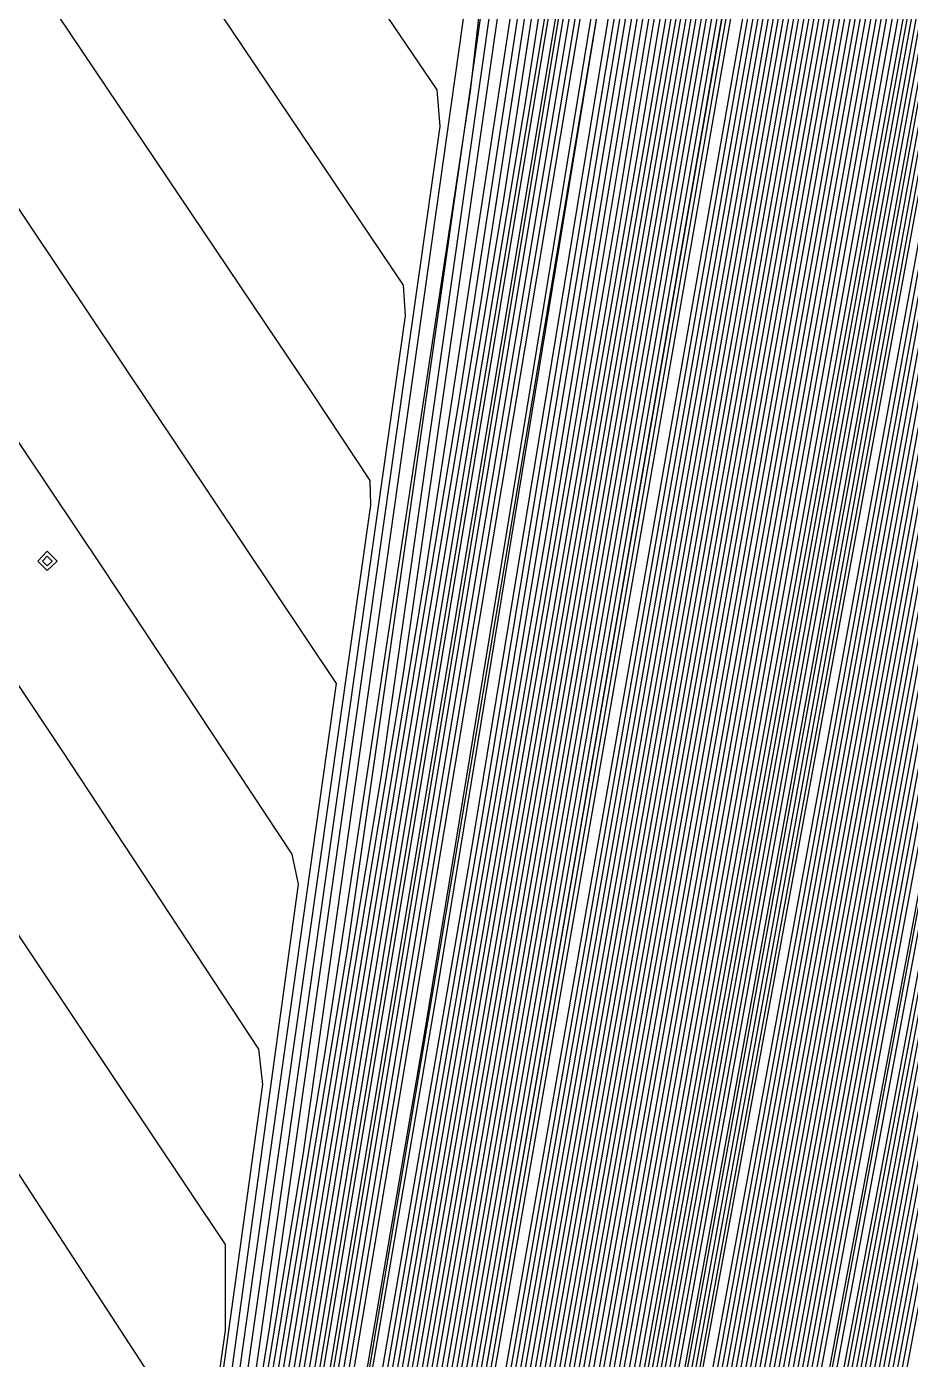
# Model space of a CAD drawing. Header units: inches. Extents: x 2608994 to 2618701, y 1261813 to 1271655.
# Drawn here: x 2617752.6 to 2617847.8, y 1264819.5 to 1264963.1 of the extents above; entities that cross this region are included whole.
import ezdxf

# ---------------------------------------------------------------- set-up
doc = ezdxf.new("R2010")
doc.units = ezdxf.units.IN
doc.header["$MEASUREMENT"] = 0

msp = doc.modelspace()

# ---------------------------------------------------------------- linework, layer by layer
for points, elevation in [([(2617411, 1262552.34), (2617800.97, 1264571.92), (2618072.8, 1266014.81), (2618196.4, 1266682.41), (2618279.2, 1267141.18)], 410), ([(2616766.14, 1262375.32), (2617303.41, 1262494.72), (2617309.55, 1262497.12), (2617345.6, 1262528.8), (2617375.6, 1262552.03), (2617394.8, 1262563.91), (2617411.6, 1262570.64), (2617794.64, 1264558.72), (2617975.6, 1265521.68), (2618206, 1266772.48), (2618268.4, 1267128.17)], 402), ([(2616700.09, 1262362.12), (2617296.59, 1262494.72), (2617301.69, 1262497.12), (2617339.6, 1262530.58), (2617370.4, 1262554.72), (2617391.2, 1262568.07), (2617411.6, 1262576.35), (2617412.8, 1262578.04), (2617520.8, 1263144.33), (2617794.17, 1264558.72), (2617966, 1265473.52), (2618197.6, 1266730.6), (2618260, 1267085.25)], 401), ([(2616451.68, 1262312.92), (2617131.65, 1262462.32), (2617261.37, 1262492.32), (2617267.57, 1262494.72), (2617319.2, 1262540.92), (2617361.2, 1262573.94), (2617388.8, 1262591.26), (2617416.4, 1262602.37), (2617520.8, 1263153.33), (2617787.45, 1264533.52), (2617876, 1265004.25), (2618128, 1266364.51), (2618206, 1266797.91), (2618255.2, 1267084.32)], 397), ([(2617189.84, 1262459.32), (2617363.44, 1262498.32), (2617367.12, 1262499.52), (2617392.4, 1262520.09), (2617404.4, 1262526.6), (2617405.6, 1262529.26), (2617798.65, 1264562.32), (2618044, 1265864.12), (2618174.8, 1266569.07), (2618264.8, 1267065.38)], 409), ([(2616258.68, 1262274.52), (2617060.14, 1262450.32), (2617233.01, 1262489.92), (2617242.68, 1262493.52), (2617304.8, 1262549.62), (2617355.58, 1262589.52), (2617388.8, 1262609.71), (2617418.8, 1262620.2), (2617523.2, 1263172.57), (2617796.08, 1264586.32), (2617985.2, 1265599.93), (2618131.6, 1266397.21), (2618202.4, 1266793.6), (2618246.8, 1267055.65)], 394), ([(2616644.89, 1262351.32), (2617285.74, 1262493.52), (2617292.45, 1262495.92), (2617333.6, 1262532.38), (2617367.2, 1262558.84), (2617392.4, 1262574.79), (2617412.8, 1262582.67), (2617414, 1262585.5), (2617519.6, 1263140.34), (2617793.47, 1264557.52), (2617951.6, 1265399.6), (2618186.84, 1266675.52), (2618251.6, 1267042.43)], 400), ([(2617134.79, 1262448.52), (2617356.67, 1262498.32), (2617388.8, 1262523.73), (2617405.6, 1262532.92), (2617406.8, 1262536.86), (2617798.18, 1264562.32), (2618039.2, 1265841.93), (2618170, 1266547.22), (2618258.8, 1267037.05)], 408), ([(2615757.12, 1262174.92), (2616140.27, 1262261.92), (2616400.53, 1262318.32), (2616696.4, 1262380.17), (2617051.85, 1262458.72), (2617163.38, 1262485.12), (2617175.78, 1262489.92), (2617262.8, 1262570.44), (2617300, 1262601.65), (2617332.92, 1262626.72), (2617375.6, 1262653.23), (2617392.4, 1262660.36), (2617426, 1262669.99), (2617427.2, 1262673.42), (2617519.6, 1263171.63), (2617790.46, 1264576.72), (2618036.8, 1265908.9), (2618134, 1266446.91), (2618196.4, 1266806.34), (2618228.8, 1267013.51)], 386), ([(2616324.79, 1262287.72), (2617087.59, 1262455.12), (2617243.82, 1262491.12), (2617251.85, 1262494.72), (2617309.6, 1262546.7), (2617357.6, 1262584.4), (2617388.8, 1262603.55), (2617417.6, 1262613.87), (2617524.4, 1263176.57), (2617806.27, 1264637.92), (2618051.2, 1265953.57), (2618203.6, 1266794.99), (2618240.8, 1267011.62)], 395), ([(2615691.2, 1262161.72), (2616108.4, 1262256.59), (2616382.31, 1262315.92), (2616694, 1262380.86), (2617046.07, 1262458.72), (2617156.78, 1262485.12), (2617166.47, 1262488.72), (2617257.11, 1262572.72), (2617295.2, 1262604.81), (2617328.48, 1262630.32), (2617352.8, 1262646.76), (2617373.2, 1262658.38), (2617391.2, 1262666.07), (2617427.2, 1262676.3), (2617428.4, 1262681), (2617463.2, 1262874.84), (2617519.6, 1263173.84), (2617789.98, 1264576.72), (2618032, 1265886.39), (2618114.34, 1266339.52), (2618190.4, 1266777), (2618224, 1266991)], 385), ([(2617504, 1263175.46), (2617587.57, 1263620.32), (2617782.4, 1264637.43), (2617918, 1265396.4), (2618005.6, 1265901.61), (2618052.4, 1266194.88), (2618063.2, 1266278.31), (2618065.3, 1266319.12), (2617918.52, 1266497.92), (2617769.82, 1266669.52), (2617642, 1266808.91), (2617466.18, 1266989.92)], 346), ([(2617068.78, 1262435.32), (2617349.62, 1262498.32), (2617386.4, 1262528.24), (2617406.8, 1262539.25), (2617797.25, 1264559.92), (2618022.4, 1265755.47), (2618155.6, 1266473.12), (2618248, 1266981.71)], 407), ([(2615635.69, 1262150.92), (2616085.6, 1262253.28), (2616372.4, 1262315.3), (2616692.8, 1262381.82), (2617034.96, 1262457.52), (2617146.1, 1262483.92), (2617158.73, 1262488.72), (2617255.6, 1262578.67), (2617296.4, 1262612.81), (2617331.2, 1262639.06), (2617356.4, 1262655.54), (2617378, 1262667.02), (2617428.4, 1262682.91), (2617465.6, 1262889.64), (2617520.8, 1263182.35), (2617789.5, 1264576.72), (2618028.4, 1265870.44), (2618113.87, 1266339.52), (2618186.8, 1266761.98), (2618220.4, 1266977.24)], 384), ([(2616573.17, 1262336.92), (2617175.74, 1262469.52), (2617278.96, 1262493.52), (2617284.65, 1262495.92), (2617330, 1262536.22), (2617367.2, 1262565.27), (2617392.4, 1262580.87), (2617414, 1262589), (2617790.7, 1264545.52), (2617919.2, 1265229.29), (2618165.2, 1266560.44), (2618236, 1266958.01)], 399), ([(2615569.79, 1262137.72), (2615765.2, 1262183.28), (2616054.4, 1262248.15), (2616356.91, 1262313.52), (2616691.6, 1262382.77), (2617034.5, 1262458.72), (2617139.52, 1262483.92), (2617150.83, 1262488.72), (2617248.69, 1262579.92), (2617290.4, 1262615.07), (2617326.4, 1262642.47), (2617352.8, 1262659.95), (2617375.6, 1262672.25), (2617391.2, 1262678.3), (2617428.4, 1262688.64), (2617429.6, 1262690.1), (2617464.4, 1262884.98), (2617520.8, 1263184.57), (2617789.25, 1264577.92), (2618027.2, 1265867.63), (2618122, 1266393.57), (2618183.2, 1266746.94), (2618215.6, 1266954.62)], 383), ([(2616380.12, 1262298.52), (2617104.19, 1262457.52), (2617250.54, 1262491.12), (2617259.73, 1262494.72), (2617314.4, 1262543.8), (2617358.8, 1262578.73), (2617386.4, 1262596.16), (2617416.4, 1262607.55), (2617417.6, 1262609.8), (2617500.4, 1263049.2), (2617781.47, 1264504.72), (2617844.85, 1264840.72), (2618093.2, 1266178.26), (2618176, 1266634.38), (2618232.4, 1266955.27)], 396), ([(2617539.4, 1263542.32), (2617631.2, 1263983.52), (2617741.94, 1264550.32), (2617830.4, 1265079.6), (2617853.2, 1265230.5), (2617858.71, 1265285.92), (2617636, 1265608.53), (2617402.19, 1265955.52), (2617339.8, 1266044.32), (2617274.58, 1266133.12), (2617176.06, 1266260.32), (2617079.2, 1266377.73), (2616959.2, 1266513.92), (2616849.32, 1266631.12), (2616799.6, 1266680.82), (2616755.2, 1266722.38), (2616712, 1266759.86), (2616670, 1266793.05), (2616438.4, 1266950.04)], 295), ([(2617518.4, 1263344.36), (2617590.4, 1263705.44), (2617758.13, 1264577.92), (2617844.8, 1265075.97), (2617907.2, 1265447.19), (2617942, 1265673.56), (2617949.2, 1265731.95), (2617949.82, 1265756.32), (2617727.67, 1266057.52), (2617618.12, 1266202.72), (2617502.34, 1266349.12), (2617385.92, 1266488.32), (2617236.1, 1266657.52), (2617095.81, 1266807.52), (2616954.54, 1266949.12)], 318), ([(2617013.73, 1262424.52), (2617338.88, 1262497.12), (2617342.22, 1262498.32), (2617384, 1262532.78), (2617408, 1262546.11), (2617797, 1264561.12), (2618017.6, 1265733.2), (2618148.4, 1266438.16), (2618240.8, 1266946.6)], 406), ([(2616192.62, 1262261.32), (2616387.11, 1262305.12), (2617043.56, 1262447.92), (2617226.31, 1262489.92), (2617234.8, 1262493.52), (2617300, 1262552.55), (2617352.8, 1262594.12), (2617387.6, 1262615.3), (2617420, 1262626.67), (2617502.8, 1263068.27), (2617780.29, 1264505.92), (2617847.12, 1264861.12), (2618054.8, 1265980.65), (2618186.8, 1266710.14), (2618226.4, 1266939.14)], 393), ([(2617518.4, 1263348.01), (2617595.2, 1263733.04), (2617757.64, 1264577.92), (2617843.6, 1265072.49), (2617904.8, 1265437.38), (2617938.4, 1265656.76), (2617945.6, 1265716.52), (2617945.6, 1265736.59), (2617713.86, 1266051.52), (2617608.3, 1266191.92), (2617493.92, 1266337.12), (2617380.4, 1266473.47), (2617232.98, 1266640.72), (2617092.4, 1266791.67), (2616951.43, 1266933.52)], 317), ([(2615503.93, 1262124.52), (2615724.4, 1262175.96), (2616029.2, 1262244.36), (2616344.09, 1262312.32), (2616689.2, 1262383.47), (2617018.1, 1262456.32), (2617128.87, 1262482.72), (2617141.68, 1262487.52), (2617243.6, 1262582.77), (2617286.8, 1262619.26), (2617324, 1262647.61), (2617350.4, 1262665.11), (2617373.2, 1262677.48), (2617388.8, 1262683.67), (2617429.6, 1262694.94), (2617430.8, 1262697.67), (2617464.4, 1262886.79), (2617520.8, 1263186.78), (2617788.55, 1264576.72), (2618022.4, 1265845.05), (2618117.2, 1266371.24), (2618178.4, 1266724.68), (2618210.8, 1266931.98)], 382), ([(2617539.52, 1263538.72), (2617628.8, 1263968.29), (2617742.44, 1264550.32), (2617832.8, 1265090.09), (2617856.8, 1265248.44), (2617862.8, 1265306.54), (2617668.81, 1265585.92), (2617411.94, 1265965.12), (2617347.48, 1266056.32), (2617280.98, 1266146.32), (2617180.94, 1266274.72), (2617083.45, 1266392.32), (2616962.42, 1266529.12), (2616850, 1266648.48), (2616800.8, 1266697.41), (2616754, 1266741.05), (2616710.8, 1266778.34), (2616668.8, 1266811.32), (2616491.2, 1266931.49)], 296), ([(2617532.8, 1263357.67), (2617768.94, 1264592.32), (2617888, 1265265.21), (2617966, 1265720.21), (2618009.2, 1265995.51), (2618018.74, 1266073.12), (2618019.29, 1266099.52), (2617814.8, 1266358.54), (2617730.71, 1266460.72), (2617648, 1266557.92), (2617569.54, 1266646.72), (2617482.95, 1266741.52), (2617301.2, 1266932.08)], 335), ([(2617561.6, 1263530.4), (2617764, 1264586.32), (2617867.6, 1265176.44), (2617938.4, 1265593.26), (2617976.8, 1265840.13), (2617985.2, 1265906.63), (2617986.4, 1265938.84), (2617825.55, 1266149.92), (2617719.99, 1266285.52), (2617620.07, 1266409.12), (2617521.73, 1266525.52), (2617400.35, 1266662.32), (2617266.88, 1266806.32), (2617148.62, 1266928.72)], 327), ([(2616953.21, 1262412.52), (2617331.94, 1262497.12), (2617379.07, 1262535.52), (2617394.8, 1262545.83), (2617408, 1262551.48), (2617409.2, 1262553.62), (2617796.53, 1264561.12), (2618012.8, 1265710.91), (2618143.6, 1266416.21), (2618236, 1266924.91)], 405), ([(2617548.4, 1263450.29), (2617766.36, 1264588.72), (2617876, 1265210.63), (2617950.4, 1265646.1), (2617991.2, 1265905.43), (2618000.8, 1265979.03), (2618003.2, 1266017.92), (2617889.15, 1266166.72), (2617769.27, 1266319.12), (2617667.36, 1266443.92), (2617650.4, 1266464.19), (2617648.2, 1266464.32), (2617649.2, 1266466.42), (2617580.62, 1266545.92), (2617475.13, 1266664.72), (2617358.66, 1266790.72), (2617229.68, 1266925.12)], 331), ([(2617526.8, 1263421.23), (2617606, 1263812.33), (2617747.68, 1264544.32), (2617814.8, 1264931.51), (2617873.6, 1265283.59), (2617906, 1265494.36), (2617913.2, 1265551.87), (2617913.9, 1265572.72), (2617544.66, 1266087.52), (2617445.82, 1266218.32), (2617345.5, 1266344.32), (2617212.7, 1266501.52), (2617080.36, 1266649.12), (2616939.09, 1266796.72), (2616811.6, 1266920.27)], 309), ([(2615443.22, 1262112.52), (2615683.6, 1262168.67), (2616000.4, 1262239.8), (2616331.18, 1262311.12), (2616687.52, 1262384.32), (2617017.64, 1262457.52), (2617122.3, 1262482.72), (2617133.78, 1262487.52), (2617237.6, 1262584.83), (2617281.28, 1262621.92), (2617319.2, 1262651.06), (2617346.8, 1262669.55), (2617369.6, 1262682.16), (2617387.6, 1262689.42), (2617430.8, 1262701.24), (2617432, 1262705.33), (2617464.4, 1262888.59), (2617520.8, 1263189), (2617788.3, 1264577.92), (2618020, 1265835.63), (2618113.6, 1266355.64), (2618174.8, 1266709.59), (2618207.2, 1266918.12)], 381), ([(2617519.6, 1263357.82), (2617598.8, 1263754.47), (2617756.94, 1264576.72), (2617840, 1265054.97), (2617900, 1265412.74), (2617933.6, 1265631.2), (2617940.8, 1265688.43), (2617942, 1265715.56), (2617705.43, 1266038.32), (2617601.28, 1266177.52), (2617488.44, 1266321.52), (2617376.17, 1266457.12), (2617229.88, 1266623.92), (2617090, 1266774.78), (2616949.6, 1266916.68)], 316), ([(2617554.4, 1263490.32), (2617764.26, 1264585.12), (2617868.8, 1265179.82), (2617940.8, 1265602.87), (2617980.4, 1265856.5), (2617989.04, 1265924.32), (2617990.68, 1265957.92), (2617855.65, 1266135.52), (2617738.88, 1266285.52), (2617645.6, 1266401.38), (2617542.82, 1266523.12), (2617428.17, 1266652.72), (2617301.88, 1266789.52), (2617179.81, 1266916.72)], 328), ([(2617552, 1263474.92), (2617764.96, 1264586.32), (2617872.4, 1265197.02), (2617944.4, 1265619.72), (2617984, 1265872.84), (2617993.6, 1265948.69), (2617994.8, 1265978.58), (2617855.34, 1266160.72), (2617747.38, 1266298.72), (2617650.4, 1266418.34), (2617558.81, 1266526.72), (2617450.62, 1266649.12), (2617331.25, 1266778.72), (2617206.18, 1266909.52)], 329), ([(2617570, 1263497.53), (2617767.23, 1264521.52), (2617873.6, 1265104.67), (2617993.6, 1265774.27), (2618069.2, 1266210.93), (2618110, 1266470.07), (2618119.07, 1266544.72), (2618120.18, 1266578.32), (2618037.55, 1266674.32), (2617921.58, 1266802.72), (2617820.82, 1266909.52)], 359), ([(2617531.6, 1263348.43), (2617769.64, 1264593.52), (2617890.4, 1265275.36), (2617969.6, 1265736.85), (2618012.8, 1266011.51), (2618022.4, 1266087.99), (2618023.6, 1266119.49), (2617834.17, 1266358.72), (2617681.02, 1266542.32), (2617604.28, 1266629.92), (2617523.77, 1266718.72), (2617346.53, 1266905.92)], 336), ([(2616137.23, 1262250.52), (2616363.9, 1262301.52), (2617032.42, 1262446.72), (2617219.53, 1262489.92), (2617225.56, 1262492.32), (2617294, 1262554.48), (2617348.85, 1262597.92), (2617386.4, 1262620.91), (2617420, 1262632.44), (2617423.6, 1262646.19), (2617517.2, 1263145.74), (2617793.31, 1264576.72), (2618052.4, 1265971.37), (2618153.2, 1266526.13), (2618219.2, 1266902.96)], 392), ([(2617517.2, 1263349.14), (2617602.4, 1263775.9), (2617756.02, 1264574.32), (2617837.6, 1265044.45), (2617896.4, 1265395.46), (2617930, 1265614.28), (2617937.2, 1265672.54), (2617937.83, 1265695.12), (2617696.15, 1266026.32), (2617594.27, 1266163.12), (2617482.98, 1266305.92), (2617371.32, 1266441.52), (2617225.71, 1266608.32), (2617088.34, 1266757.12), (2616947.2, 1266900.4)], 315), ([(2617572.4, 1263512.46), (2617766.76, 1264521.52), (2617860.4, 1265034.77), (2617985.2, 1265730.81), (2618063.2, 1266180.72), (2618105.2, 1266446.48), (2618114.8, 1266524.65), (2618116, 1266558.42), (2618027.2, 1266661.83), (2617910.06, 1266791.92), (2617808.43, 1266899.92)], 358), ([(2617577.2, 1263542.33), (2617766.04, 1264522.72), (2617842.4, 1264941.24), (2617970.8, 1265657.36), (2618052.4, 1266127.4), (2618095.6, 1266399.25), (2618105.77, 1266479.92), (2618107.55, 1266518.32), (2618106.4, 1266521.35), (2618006.4, 1266637.12), (2617876.19, 1266782.32), (2617765.35, 1266899.92)], 356), ([(2617549.6, 1263459.51), (2617765.66, 1264587.52), (2617874.8, 1265207.28), (2617948, 1265636.55), (2617988.8, 1265897.67), (2617997.33, 1265965.12), (2617998.77, 1265998.72), (2617871.74, 1266164.32), (2617760.69, 1266305.92), (2617667.2, 1266421.06), (2617576.94, 1266527.92), (2617474.22, 1266644.32), (2617360.67, 1266767.92), (2617237.18, 1266897.52)], 330), ([(2615382.51, 1262100.52), (2615644, 1262161.67), (2615976.4, 1262236.33), (2616320.8, 1262310.47), (2616685.6, 1262385.12), (2617006.58, 1262456.32), (2617111.69, 1262481.52), (2617124.6, 1262486.32), (2617182.4, 1262541.97), (2617235.2, 1262590.09), (2617280.8, 1262628.68), (2617320.84, 1262659.12), (2617349.2, 1262677.65), (2617373.49, 1262690.32), (2617420, 1262705.07), (2617432, 1262707.52), (2617466.8, 1262903.47), (2617523.2, 1263203.82), (2617787.6, 1264576.72), (2618017.6, 1265826.2), (2618111.2, 1266346.81), (2618171.2, 1266694.49), (2618202.4, 1266895.37)], 380), ([(2617533.31, 1263470.32), (2617610.8, 1263849.05), (2617746.18, 1264546.72), (2617808.8, 1264909.78), (2617862.8, 1265235.62), (2617891.6, 1265424.99), (2617897.6, 1265474.13), (2617897.6, 1265492.08), (2617663.6, 1265822.53), (2617659.88, 1265825.92), (2617658.8, 1265829.28), (2617506.96, 1266044.32), (2617423.57, 1266157.12), (2617338.02, 1266267.52), (2617222, 1266409.21), (2617100.8, 1266548.67), (2616968.99, 1266691.12), (2616850, 1266811.39), (2616758.94, 1266896.32)], 305), ([(2617767.99, 1264510.12), (2617946.8, 1265489.95), (2618070.4, 1266186.24), (2618106.4, 1266399.17), (2618130.4, 1266551.41), (2618143.62, 1266651.52), (2618146.19, 1266682.72), (2618145.64, 1266698.32), (2618067.47, 1266785.92), (2617967.2, 1266893.74)], 365), ([(2617528, 1263431.28), (2617607.2, 1263821.49), (2617747.41, 1264545.52), (2617816, 1264941.97), (2617872.4, 1265280.94), (2617903.6, 1265485.83), (2617909.6, 1265535.71), (2617909.6, 1265553.25), (2617534.3, 1266077.92), (2617440.47, 1266202.72), (2617343.66, 1266325.12), (2617215.9, 1266477.52), (2617086.4, 1266623.12), (2616946.74, 1266770.32), (2616822.87, 1266891.52)], 308), ([(2617574.8, 1263527.39), (2617766.28, 1264521.52), (2617848.4, 1264971.44), (2617976.8, 1265687.32), (2618057.2, 1266150.5), (2618100.4, 1266422.87), (2618110, 1266499.33), (2618111.64, 1266538.72), (2618018.14, 1266647.92), (2617899.71, 1266779.92), (2617796.09, 1266890.32)], 357), ([(2616065.89, 1262236.12), (2616335.09, 1262296.72), (2616999.58, 1262440.72), (2617208.86, 1262488.72), (2617217.76, 1262492.32), (2617283.26, 1262552.32), (2617338.01, 1262596.72), (2617362.4, 1262613.62), (2617382.8, 1262625.36), (2617397.2, 1262631.56), (2617421.2, 1262638.76), (2617423.6, 1262647.67), (2617518.4, 1263154.23), (2617792.84, 1264576.72), (2618048.8, 1265955.53), (2618149.6, 1266510.72), (2618215.6, 1266888.09)], 391), ([(2617511.2, 1263221.77), (2617598.1, 1263682.72), (2617775.4, 1264606.72), (2617909.6, 1265359.62), (2617996, 1265859.65), (2618041.6, 1266147.95), (2618051.22, 1266224.32), (2618052.51, 1266260.32), (2617944.64, 1266393.52), (2617846.7, 1266511.12), (2617740.84, 1266633.52), (2617638.4, 1266746.74), (2617637.89, 1266749.92), (2617636, 1266749.4), (2617505.97, 1266886.72)], 343), ([(2617524.4, 1263389.85), (2617606, 1263797.32), (2617755.97, 1264576.72), (2617836.4, 1265040.94), (2617894, 1265385.55), (2617926.4, 1265597.32), (2617933.6, 1265656.93), (2617933.6, 1265675.51), (2617678.99, 1266025.12), (2617584.57, 1266152.32), (2617474.66, 1266293.92), (2617365.48, 1266427.12), (2617222.64, 1266591.52), (2617085.87, 1266740.32), (2616944.61, 1266884.32)], 314), ([(2617734.9, 1264558.72), (2617776.4, 1264811.88), (2617793.4, 1264931.92), (2617793.2, 1264935.24), (2617595, 1265229.52), (2617468, 1265423.79), (2617343.2, 1265622.78), (2617204.93, 1265852.32), (2617135.6, 1265958.54), (2617060.23, 1266064.72), (2616978.85, 1266171.52), (2616895.49, 1266273.52), (2616812.62, 1266368.32), (2616773.2, 1266410.5), (2616739.23, 1266443.92), (2616701.2, 1266477.2), (2616664, 1266506.66), (2616625.6, 1266533.24), (2616504.4, 1266606.51), (2616396.4, 1266675.07), (2616299.2, 1266739.84), (2616203.2, 1266806.8), (2616100, 1266882.3)], 278), ([(2617541.53, 1263574.72), (2617579.07, 1263759.52), (2617643.2, 1264059.57), (2617739.89, 1264552.72), (2617810, 1264973.63), (2617831.6, 1265114.27), (2617839.36, 1265176.72), (2617838.8, 1265184.07), (2617671.64, 1265426.32), (2617672.64, 1265427.52), (2617541.2, 1265621.56), (2617350.84, 1265912.32), (2617241.25, 1266069.52), (2617149.2, 1266191.92), (2617053.44, 1266310.72), (2616942.63, 1266439.12), (2616836.8, 1266554.2), (2616788.8, 1266603.07), (2616754, 1266635.99), (2616709.6, 1266674.88), (2616668.8, 1266707.41), (2616634, 1266732.22), (2616516.4, 1266808.56), (2616406, 1266882.96)], 290), ([(2615316.68, 1262087.32), (2615598.4, 1262153.31), (2615945.2, 1262231.29), (2616305.12, 1262308.72), (2616684.4, 1262386.07), (2617000.82, 1262456.32), (2617105.14, 1262481.52), (2617116.74, 1262486.32), (2617175.1, 1262542.72), (2617229.2, 1262592.18), (2617276, 1262631.97), (2617316.8, 1262663.17), (2617346.8, 1262682.87), (2617372, 1262696.02), (2617418.8, 1262711.08), (2617433.2, 1262714.3), (2617465.6, 1262898.72), (2617522, 1263199.73), (2617787.35, 1264577.92), (2618014, 1265810.15), (2618106.4, 1266324.39), (2618166.4, 1266672.13), (2618198.8, 1266881.49)], 379), ([(2616506.98, 1262323.72), (2617148.28, 1262464.72), (2617268.12, 1262492.32), (2617276.77, 1262495.92), (2617326.4, 1262540.07), (2617366, 1262570.86), (2617392.4, 1262586.96), (2617415.2, 1262595.38), (2617523.2, 1263163.56), (2617789.53, 1264541.92), (2617897.6, 1265116.79), (2618147.2, 1266465.68), (2618221.6, 1266881.16)], 398), ([(2617767.6, 1264510.12), (2617946.8, 1265493.48), (2618068, 1266177.33), (2618104, 1266390.94), (2618126.8, 1266536.42), (2618140, 1266638.4), (2618142, 1266665.92), (2618141.2, 1266679.24), (2618052.1, 1266778.72), (2617956.36, 1266881.92)], 364), ([(2617736.5, 1264556.32), (2617787.2, 1264863.85), (2617808.8, 1265015.06), (2617808.31, 1265018.32), (2617633.44, 1265276.32), (2617512.77, 1265458.72), (2617392.94, 1265645.92), (2617254.49, 1265869.12), (2617170.36, 1265995.12), (2617093, 1266101.92), (2617004.4, 1266215.92), (2616913.49, 1266325.12), (2616822.4, 1266427.55), (2616779.6, 1266472.72), (2616745.6, 1266505.87), (2616704.8, 1266541.68), (2616665.2, 1266573.25), (2616626.8, 1266600.18), (2616506.8, 1266674.7), (2616398.39, 1266745.12), (2616300.4, 1266811.61), (2616203.2, 1266880.28)], 282), ([(2617541.92, 1263572.32), (2617577.75, 1263748.72), (2617640.8, 1264044.37), (2617740.4, 1264552.72), (2617817.2, 1265014.56), (2617837.6, 1265149.48), (2617843.29, 1265203.12), (2617595.2, 1265566.32), (2617349.82, 1265937.52), (2617294.18, 1266017.92), (2617234.26, 1266100.72), (2617137.88, 1266226.72), (2617039.45, 1266346.72), (2616934.59, 1266466.72), (2616815.2, 1266594.3), (2616776.8, 1266632.25), (2616738.4, 1266667.42), (2616700, 1266700.14), (2616664, 1266728.25), (2616437.2, 1266879.47)], 291), ([(2617533.71, 1263476.32), (2617612, 1263858.26), (2617745.69, 1264546.72), (2617805.2, 1264891.91), (2617858, 1265210.46), (2617886.8, 1265398.81), (2617892.9, 1265446.72), (2617894, 1265471.12), (2617498.49, 1266032.32), (2617416.45, 1266143.92), (2617332.3, 1266253.12), (2617216.97, 1266394.72), (2617098.62, 1266531.52), (2616968.23, 1266673.12), (2616850, 1266793.27), (2616757.75, 1266879.52)], 304), ([(2617578.4, 1263550.97), (2617765.79, 1264523.92), (2617835.2, 1264904.36), (2617966, 1265634.13), (2618047.6, 1266104.26), (2618092, 1266384.12), (2618101.6, 1266460.74), (2618103.12, 1266499.12), (2617995.76, 1266625.12), (2617872.4, 1266763.3), (2617763.57, 1266879.52)], 355), ([(2617541.2, 1263410.13), (2617767.06, 1264589.92), (2617880.8, 1265234.65), (2617956.4, 1265677.36), (2617997.2, 1265938.66), (2618005.77, 1266007.12), (2618006.9, 1266039.52), (2617780.78, 1266328.72), (2617691.59, 1266437.92), (2617605.14, 1266539.92), (2617511.9, 1266645.52), (2617406.8, 1266760.12), (2617295.77, 1266877.12)], 332), ([(2617565.2, 1263449.13), (2617780.11, 1264564.72), (2617956.4, 1265528.99), (2618057.2, 1266091.75), (2618122, 1266468.45), (2618155.6, 1266686.86), (2618162.79, 1266751.12), (2618162.92, 1266777.52), (2618071.79, 1266877.12)], 369), ([(2615999.91, 1262222.92), (2616308.8, 1262292.5), (2616966.74, 1262434.72), (2617198.1, 1262487.52), (2617209.86, 1262492.32), (2617282, 1262558.36), (2617342, 1262606.32), (2617378, 1262629.16), (2617396, 1262637.21), (2617422.4, 1262645.08), (2617423.6, 1262649.19), (2617518.4, 1263156.46), (2617792.36, 1264576.72), (2618046.4, 1265946.22), (2618139.83, 1266460.72), (2618212, 1266873.21)], 390), ([(2617540.45, 1263551.92), (2617633.6, 1263998.75), (2617741.6, 1264551.14), (2617829.2, 1265076.7), (2617850.8, 1265221.4), (2617854.58, 1265253.52), (2617854.4, 1265266.38), (2617669.6, 1265533.01), (2617388.36, 1265951.92), (2617328.72, 1266037.12), (2617266.42, 1266122.32), (2617169.3, 1266248.32), (2617074.66, 1266363.52), (2616956.8, 1266497.86), (2616848.11, 1266614.32), (2616798.4, 1266664.26), (2616756.4, 1266703.72), (2616713.2, 1266741.4), (2616671.2, 1266774.79), (2616638.8, 1266797.96), (2616527.2, 1266871.71)], 294), ([(2616881.7, 1262398.12), (2617321.13, 1262495.92), (2617326.59, 1262498.32), (2617375.6, 1262539.33), (2617394.8, 1262551.85), (2617409.2, 1262557.8), (2617410.4, 1262561.19), (2617795.82, 1264559.92), (2617999.6, 1265643.59), (2618131.6, 1266355.08), (2618225.2, 1266869.6)], 404), ([(2617513.6, 1263305.33), (2617577.2, 1263625.7), (2617760.72, 1264581.52), (2617855.6, 1265124.69), (2617921.6, 1265515.7), (2617957.6, 1265749.03), (2617965.42, 1265812.72), (2617966, 1265837.77), (2617770.91, 1266098.32), (2617654.38, 1266250.72), (2617528.51, 1266406.72), (2617408, 1266548.01), (2617255.33, 1266717.52), (2617111.8, 1266868.72)], 322), ([(2617520.8, 1263375.08), (2617604.8, 1263794.14), (2617753.6, 1264566.31), (2617829.2, 1265002.25), (2617888, 1265353.38), (2617921.6, 1265571.62), (2617928.8, 1265628.62), (2617930, 1265654.43), (2617660, 1266026.58), (2617657.71, 1266027.52), (2617658.8, 1266029.47), (2617578.52, 1266136.72), (2617471.14, 1266275.92), (2617362.67, 1266409.12), (2617220.65, 1266573.52), (2617084.54, 1266722.32), (2616943.6, 1266866.7)], 313), ([(2617538.8, 1263394.7), (2617767.76, 1264591.12), (2617882, 1265237.97), (2617958.8, 1265686.84), (2618000.8, 1265954.8), (2618010.4, 1266032.26), (2618011.21, 1266058.72), (2617908.29, 1266191.92), (2617796.2, 1266333.52), (2617706.9, 1266442.72), (2617620.37, 1266544.72), (2617530.32, 1266646.72), (2617430.26, 1266755.92), (2617324.56, 1266867.52)], 333), ([(2617737.81, 1264555.12), (2617795.6, 1264904.35), (2617813.6, 1265022.23), (2617820.07, 1265074.72), (2617819.6, 1265080.7), (2617673.2, 1265295.08), (2617536.4, 1265500.31), (2617428.4, 1265666.84), (2617291.28, 1265883.52), (2617197.61, 1266021.52), (2617114.79, 1266134.32), (2617022.99, 1266250.72), (2616926.81, 1266364.72), (2616829.6, 1266472.76), (2616751.6, 1266551.72), (2616707.2, 1266590.81), (2616666.4, 1266623.41), (2616628, 1266650.5), (2616510.56, 1266724.72), (2616401.2, 1266796.81), (2616301.68, 1266865.12)], 285), ([(2617558, 1263409.1), (2617780.81, 1264565.92), (2617958.8, 1265538.72), (2618059.6, 1266100.87), (2618124.4, 1266476.65), (2618158, 1266692.22), (2618166.4, 1266762.39), (2618167.59, 1266795.52), (2618166.4, 1266799.21), (2618104.33, 1266866.32)], 370), ([(2617511.42, 1263417.52), (2617541.85, 1263580.72), (2617580.38, 1263770.32), (2617645.6, 1264074.75), (2617739.39, 1264552.72), (2617806.4, 1264955.33), (2617826.8, 1265087.67), (2617835.52, 1265156.32), (2617835.2, 1265163.05), (2617614.37, 1265486.32), (2617494.4, 1265666.97), (2617338.96, 1265906.32), (2617232.42, 1266059.92), (2617142.61, 1266179.92), (2617047.24, 1266298.72), (2616940, 1266423.53), (2616835.66, 1266537.52), (2616788.8, 1266585.5), (2616754.76, 1266617.92), (2616710.8, 1266656.58), (2616668.8, 1266690.18), (2616632.8, 1266715.84), (2616516.4, 1266791), (2616407.2, 1266864.24)], 289), ([(2617768.6, 1264509.55), (2617932.4, 1265400.03), (2618077.29, 1266211.12), (2618117.2, 1266445.72), (2618143.6, 1266612.47), (2618156.8, 1266713.17), (2618159.2, 1266743.92), (2618158.37, 1266758.32), (2618061.82, 1266863.92)], 368), ([(2617734.39, 1264558.72), (2617772.8, 1264793.05), (2617789.68, 1264911.52), (2617789.6, 1264914.2), (2617783.4, 1264923.52), (2617567.6, 1265244.68), (2617457.2, 1265414.49), (2617331.2, 1265616.44), (2617192.34, 1265848.72), (2617126.11, 1265950.72), (2617051.55, 1266056.32), (2616971.45, 1266161.92), (2616890.38, 1266261.52), (2616809.2, 1266354.75), (2616770.8, 1266395.91), (2616737.2, 1266428.97), (2616700, 1266461.47), (2616662.8, 1266490.8), (2616624.4, 1266517.14), (2616504.4, 1266589.13), (2616395.2, 1266658.03), (2616299.2, 1266721.67), (2616203.2, 1266788.39), (2616101.2, 1266862.84)], 277), ([(2617541.49, 1263561.52), (2617636, 1264013.96), (2617741.17, 1264551.52), (2617824.4, 1265050.96), (2617846, 1265194.46), (2617850.8, 1265234.1), (2617850.8, 1265245.38), (2617619.2, 1265582.04), (2617376.26, 1265945.92), (2617319.42, 1266027.52), (2617259.2, 1266110.32), (2617165.42, 1266232.72), (2617070.3, 1266349.12), (2616955.04, 1266481.12), (2616846.93, 1266597.52), (2616797.2, 1266647.73), (2616757.6, 1266685.09), (2616713.2, 1266723.97), (2616672.4, 1266756.54), (2616638.8, 1266780.69), (2616514.35, 1266862.72)], 293), ([(2617767.4, 1264509.54), (2617951.6, 1265523.7), (2618064.4, 1266161.43), (2618100.4, 1266375.37), (2618123.2, 1266521.42), (2618135.26, 1266614.32), (2618137.62, 1266643.12), (2618137.03, 1266658.72), (2618054.23, 1266752.32), (2617952.8, 1266862.41)], 363), ([(2617736.21, 1264557.52), (2617784.8, 1264852.82), (2617800.4, 1264956.13), (2617804.76, 1264994.32), (2617804, 1264998.34), (2617625.62, 1265261.92), (2617502.12, 1265449.12), (2617381.6, 1265638.29), (2617241.61, 1265865.52), (2617161.93, 1265985.52), (2617084.93, 1266092.32), (2616997.68, 1266205.12), (2616908.13, 1266313.12), (2616820, 1266412.59), (2616778, 1266457.09), (2616744.4, 1266489.94), (2616703.6, 1266525.74), (2616664, 1266557.21), (2616625.6, 1266583.98), (2616506.8, 1266657.25), (2616398.8, 1266727), (2616300.4, 1266793.47), (2616203.2, 1266861.93)], 281), ([(2617534.33, 1263483.52), (2617613.2, 1263867.48), (2617745.21, 1264546.72), (2617802.8, 1264881.11), (2617854.4, 1265192.73), (2617883.2, 1265381.28), (2617889.2, 1265428.8), (2617890.13, 1265450.32), (2617488.34, 1266022.72), (2617408.47, 1266131.92), (2617326.61, 1266238.72), (2617212.89, 1266379.12), (2617098.28, 1266512.32), (2616967.6, 1266654.98), (2616850.04, 1266775.12), (2616757.6, 1266861.84)], 303), ([(2617535.2, 1263278.06), (2617784.54, 1264573.12), (2617994.8, 1265719.27), (2618088.4, 1266241.22), (2618149.6, 1266596.85), (2618180.8, 1266798.75), (2618188.05, 1266860.32)], 375), ([(2615255.97, 1262075.32), (2615557.6, 1262146.08), (2615920, 1262227.6), (2616294.4, 1262308.03), (2616682, 1262386.77), (2616989.78, 1262455.12), (2617094.55, 1262480.32), (2617107.53, 1262485.12), (2617169.2, 1262544.79), (2617224.4, 1262595.34), (2617272.49, 1262636.32), (2617314.4, 1262668.4), (2617343.2, 1262687.4), (2617368.4, 1262700.8), (2617418.8, 1262717.62), (2617433.2, 1262720.02), (2617434.4, 1262722.37), (2617466.8, 1262907.07), (2617523.2, 1263208.25), (2617786.87, 1264577.92), (2618011.6, 1265800.7), (2618104, 1266315.53), (2618162.8, 1266656.98), (2618194, 1266858.62)], 378), ([(2617514.8, 1263315.07), (2617578.4, 1263634.87), (2617759.6, 1264578.03), (2617850.8, 1265100.34), (2617915.6, 1265483.94), (2617952.8, 1265723.76), (2617961.2, 1265790.75), (2617962.32, 1265816.32), (2617767.7, 1266077.92), (2617649.2, 1266233.44), (2617523.91, 1266389.92), (2617400.67, 1266535.12), (2617246.62, 1266706.72), (2617102.19, 1266859.12)], 321), ([(2617580.8, 1263565.92), (2617765.32, 1264523.92), (2617819.6, 1264820.95), (2617956.4, 1265583.77), (2618041.6, 1266073.95), (2618087.2, 1266360.41), (2618097.16, 1266439.12), (2618099.01, 1266478.72), (2617996, 1266600.67), (2617871.11, 1266741.52), (2617762.9, 1266857.92)], 354), ([(2617501.6, 1263157.05), (2617594.65, 1263652.72), (2617762.93, 1264526.32), (2617796.8, 1264711.64), (2617931.2, 1265463.83), (2618015.2, 1265948.47), (2618060.8, 1266234.4), (2618071.6, 1266317.97), (2618073.76, 1266358.72), (2618057.35, 1266380.32), (2617940.08, 1266520.72), (2617795.85, 1266686.32), (2617640.8, 1266853.72)], 348), ([(2617537.6, 1263385.46), (2617768.46, 1264592.32), (2617886.8, 1265261.92), (2617963.6, 1265710.77), (2618005.6, 1265979.48), (2618014, 1266046.79), (2618015.2, 1266079.75), (2617809.76, 1266340.72), (2617648, 1266535.39), (2617558.52, 1266637.12), (2617461.03, 1266743.92), (2617358.8, 1266852.3)], 334), ([(2617492, 1263095.45), (2617585.6, 1263595.81), (2617764.4, 1264524.06), (2617813.6, 1264793.45), (2617949.2, 1265550.69), (2618033.2, 1266034.64), (2618078.8, 1266321.4), (2618088.34, 1266395.92), (2618090.8, 1266425.26), (2618090.49, 1266439.12), (2617972.45, 1266579.52), (2617843.24, 1266725.92), (2617725.09, 1266853.12)], 352), ([(2615944.48, 1262212.12), (2616282.62, 1262288.32), (2616694, 1262376.01), (2616950.21, 1262432.32), (2617191.45, 1262487.52), (2617200.7, 1262491.12), (2617276, 1262560.32), (2617337.2, 1262609.56), (2617361.2, 1262625.83), (2617381.6, 1262637.28), (2617396, 1262643.29), (2617423.6, 1262651.42), (2617424.8, 1262656.76), (2617518.4, 1263158.68), (2617791.88, 1264576.72), (2618042.8, 1265930.35), (2618138.98, 1266460.72), (2618207.2, 1266851.17)], 389), ([(2617531.6, 1263453.65), (2617608.4, 1263830.67), (2617746.93, 1264545.52), (2617811.2, 1264917.12), (2617867.6, 1265255.92), (2617898.8, 1265459.76), (2617904.8, 1265507.25), (2617906, 1265532.26), (2617527.48, 1266063.52), (2617438.81, 1266182.32), (2617347.6, 1266298.72), (2617228, 1266443.05), (2617100.72, 1266587.92), (2616965.9, 1266731.92), (2616846.4, 1266851.06)], 307), ([(2617523.2, 1263391.22), (2617602.4, 1263784.87), (2617750, 1264549.14), (2617824.4, 1264977.59), (2617884.4, 1265335.99), (2617918, 1265554.54), (2617925.2, 1265612.51), (2617925.85, 1265633.92), (2617570.68, 1266123.52), (2617464.4, 1266262), (2617357.86, 1266393.52), (2617218.65, 1266555.52), (2617082.8, 1266704.76), (2616942.15, 1266849.52)], 312), ([(2617522, 1263292.8), (2617770.6, 1264593.52), (2617894, 1265288.78), (2617975.6, 1265762.85), (2618020, 1266043.44), (2618029.86, 1266119.92), (2618032.19, 1266143.92), (2618032, 1266159.08), (2617945.79, 1266268.72), (2617836.23, 1266404.32), (2617724.54, 1266537.52), (2617644.81, 1266627.52), (2617645.6, 1266629.57), (2617644.4, 1266629.29), (2617546, 1266737.72), (2617440.78, 1266849.52)], 338), ([(2617494.4, 1263110.82), (2617588, 1263610.75), (2617764.13, 1264525.12), (2617810, 1264776.35), (2617945.6, 1265534.12), (2618029.6, 1266018.5), (2618075.2, 1266306.1), (2618084.8, 1266382.87), (2618086.13, 1266419.92), (2617955.8, 1266574.72), (2617828, 1266719.68), (2617707.45, 1266849.52)], 351), ([(2617737.3, 1264555.12), (2617793.2, 1264893.42), (2617816.27, 1265054.32), (2617816, 1265059.67), (2617674.4, 1265267.52), (2617526.8, 1265489.08), (2617415.49, 1265661.52), (2617279.72, 1265877.52), (2617189.04, 1266011.92), (2617108.39, 1266122.32), (2617017.06, 1266238.72), (2616922.32, 1266351.52), (2616827.2, 1266457.63), (2616784, 1266502.93), (2616749.67, 1266536.32), (2616707.2, 1266573.71), (2616666.4, 1266606.35), (2616628, 1266633.44), (2616509.2, 1266708.11), (2616398.8, 1266780.56), (2616299.2, 1266848.72)], 284), ([(2617739.11, 1264553.92), (2617804, 1264944.52), (2617823.2, 1265069.31), (2617831.7, 1265135.92), (2617831.6, 1265142.03), (2617674.4, 1265371.59), (2617672.26, 1265372.32), (2617673.61, 1265373.52), (2617518.4, 1265604.89), (2617327.93, 1265899.12), (2617223.64, 1266050.32), (2617136.05, 1266167.92), (2617042.09, 1266285.52), (2616937.6, 1266407.73), (2616834.66, 1266520.72), (2616755.2, 1266600.17), (2616710.8, 1266639.31), (2616668.8, 1266672.98), (2616631.6, 1266699.47), (2616512.8, 1266775.82), (2616404.8, 1266848)], 288), ([(2617541.2, 1263311.84), (2617783.61, 1264570.72), (2617990, 1265696.48), (2618084.8, 1266225.46), (2618146, 1266581.59), (2618177.2, 1266784.71), (2618184.36, 1266848.32)], 374), ([(2617562.8, 1263452.75), (2617768.65, 1264521.52), (2617902.4, 1265254.35), (2618014, 1265877.33), (2618086, 1266294.24), (2618123.2, 1266531.96), (2618131.75, 1266602.32), (2618132.94, 1266638.32), (2618053.03, 1266729.52), (2617945.29, 1266847.12)], 362), ([(2617535.42, 1263493.12), (2617615.6, 1263882.76), (2617744.94, 1264547.92), (2617801.6, 1264877.4), (2617852, 1265182.46), (2617879.6, 1265363.7), (2617885.6, 1265411.97), (2617886.02, 1265429.92), (2617479.09, 1266011.92), (2617402, 1266117.93), (2617320.93, 1266224.32), (2617208.82, 1266363.52), (2617096.87, 1266494.32), (2616967.85, 1266635.92), (2616850, 1266757.04), (2616756.4, 1266845.11)], 302), ([(2615195.26, 1262063.32), (2615512, 1262137.77), (2615890, 1262222.88), (2616280, 1262306.59), (2616680.8, 1262387.72), (2616984.03, 1262455.12), (2617088.03, 1262480.32), (2617099.69, 1262485.12), (2617162, 1262545.64), (2617219.6, 1262598.52), (2617269.51, 1262641.12), (2617312, 1262673.66), (2617343.2, 1262694.09), (2617369.6, 1262707.7), (2617429.6, 1262727.33), (2617433.2, 1262732.77), (2617434.4, 1262725.89), (2617471.6, 1262935.08), (2617526.8, 1263229.41), (2617786.17, 1264576.72), (2618005.6, 1265771.38), (2618098, 1266286.26), (2618158, 1266634.55), (2618190.4, 1266844.71)], 377), ([(2617735.7, 1264557.52), (2617782.4, 1264841.76), (2617800.9, 1264972.72), (2617800.4, 1264977.31), (2617612.2, 1265255.92), (2617486.05, 1265447.92), (2617367.2, 1265635.63), (2617229.57, 1265860.72), (2617154.36, 1265974.72), (2617077.82, 1266081.52), (2616991.98, 1266193.12), (2616904, 1266299.76), (2616817.6, 1266397.7), (2616776.8, 1266441.09), (2616742.06, 1266475.12), (2616702.4, 1266509.84), (2616664, 1266540.32), (2616625.6, 1266567.03), (2616506.8, 1266639.83), (2616397.04, 1266710.32), (2616299.2, 1266776.15), (2616203.2, 1266843.57)], 280), ([(2617508.8, 1263203.34), (2617601.76, 1263697.12), (2617761.74, 1264527.52), (2617789.58, 1264679.92), (2617921.6, 1265420.47), (2618005.6, 1265906.73), (2618050, 1266187.75), (2618059.6, 1266264.2), (2618061.44, 1266289.12), (2618060.8, 1266300.64), (2617891.13, 1266506.32), (2617741.88, 1266677.92), (2617587.27, 1266844.72)], 345), ([(2617733.87, 1264558.72), (2617770.4, 1264781.84), (2617785.97, 1264892.32), (2617572.4, 1265211.27), (2617452.4, 1265395.76), (2617322.8, 1265604.2), (2617179.07, 1265846.32), (2617115.44, 1265944.72), (2617041.19, 1266050.32), (2616963.18, 1266153.52), (2616883.33, 1266251.92), (2616804.4, 1266342.79), (2616767.2, 1266382.62), (2616734.8, 1266414.43), (2616698.8, 1266445.78), (2616662.8, 1266474.1), (2616624.4, 1266500.33), (2616505.48, 1266571.12), (2616395.2, 1266640.21), (2616299.2, 1266703.51), (2616204.38, 1266769.12), (2616102.4, 1266843.35)], 276), ([(2617516, 1263324.81), (2617584.4, 1263668.67), (2617759.53, 1264580.32), (2617850.8, 1265103.86), (2617914.4, 1265481.51), (2617950.4, 1265715.77), (2617957.6, 1265775.45), (2617957.81, 1265797.12), (2617759.08, 1266064.72), (2617650.4, 1266208.33), (2617522.26, 1266369.52), (2617395.74, 1266519.52), (2617242.37, 1266691.12), (2617099.67, 1266842.32)], 320), ([(2616832.16, 1262388.52), (2617314.26, 1262495.92), (2617376.8, 1262546.55), (2617394.8, 1262557.88), (2617410.4, 1262564.12), (2617795.12, 1264558.72), (2617991.2, 1265601.94), (2618124.4, 1266320.02), (2618219.2, 1266841.14)], 403), ([(2617524.4, 1263401.2), (2617603.6, 1263794.02), (2617748.8, 1264545.19), (2617819.6, 1264952.88), (2617879.6, 1265311.16), (2617913.2, 1265528.8), (2617920.4, 1265584.67), (2617922.1, 1265612.32), (2617660, 1265977.53), (2617562.87, 1266110.32), (2617457.5, 1266248.32), (2617351.08, 1266380.32), (2617209.27, 1266545.92), (2617072.88, 1266695.92), (2616931.89, 1266841.12)], 311), ([(2617496.8, 1263126.21), (2617590.4, 1263625.7), (2617763.65, 1264525.12), (2617801.6, 1264732.66), (2617937.2, 1265490.36), (2618022.4, 1265980.93), (2618069.2, 1266273.76), (2618080, 1266357.41), (2618082.23, 1266398.32), (2618081.2, 1266401.54), (2617962.87, 1266542.32), (2617821.05, 1266704.32), (2617694.45, 1266841.12)], 350), ([(2617489.6, 1263080.08), (2617583.2, 1263580.86), (2617764.85, 1264523.92), (2617816, 1264803.89), (2617952.8, 1265567.24), (2618038, 1266057.88), (2618082.4, 1266336.68), (2618093.2, 1266421.93), (2618094.62, 1266459.52), (2617985.04, 1266589.12), (2617866.38, 1266723.52), (2617759.91, 1266838.72)], 353), ([(2617499.2, 1263141.62), (2617591.6, 1263634.37), (2617763.18, 1264525.12), (2617800.46, 1264729.12), (2617936, 1265487.29), (2618021.2, 1265978.99), (2618066.8, 1266266.83), (2618076.4, 1266343.56), (2618077.65, 1266380.32), (2617936.09, 1266549.52), (2617803.56, 1266700.72), (2617675.82, 1266838.72)], 349), ([(2617504, 1263172.48), (2617597.17, 1263668.32), (2617762.46, 1264526.32), (2617796.8, 1264714.41), (2617930, 1265460.74), (2618014, 1265946.5), (2618058.4, 1266227.38), (2618068.07, 1266304.72), (2618069.2, 1266340.58), (2617915.6, 1266525.45), (2617777.43, 1266683.92), (2617634.8, 1266838.37)], 347), ([(2617510, 1263212.55), (2617594.66, 1263662.32), (2617777.6, 1264616.24), (2617912, 1265369.63), (2617998.4, 1265868.89), (2618044, 1266155.18), (2618054.8, 1266238.43), (2618056.84, 1266279.52), (2617890.4, 1266483.18), (2617733.36, 1266664.72), (2617572.48, 1266838.72)], 344), ([(2617540.41, 1263560.32), (2617575.43, 1263733.12), (2617638.4, 1264029.17), (2617740.67, 1264551.52), (2617814.8, 1264995.08), (2617837.6, 1265142.45), (2617847.22, 1265217.52), (2617846.95, 1265224.72), (2617609.6, 1265570.59), (2617377.25, 1265920.72), (2617317.79, 1266007.12), (2617257.32, 1266091.12), (2617161.56, 1266217.12), (2617063.96, 1266337.12), (2616947.99, 1266470.32), (2616839.2, 1266587.55), (2616791.2, 1266635.93), (2616752.8, 1266671.96), (2616709.6, 1266709.57), (2616668.8, 1266741.94), (2616636.4, 1266765.05), (2616526, 1266837.33)], 292), ([(2617520.8, 1263283.55), (2617771.6, 1264596.37), (2617897.6, 1265305.73), (2617980.4, 1265786.59), (2618024.8, 1266067.82), (2618034.4, 1266143.34), (2618035.88, 1266179.92), (2617834.22, 1266430.72), (2617746.39, 1266535.12), (2617662.4, 1266631.46), (2617571.2, 1266732.09), (2617472.28, 1266837.52)], 339), ([(2617517.2, 1263258.87), (2617774, 1264604.32), (2617904.8, 1265339.55), (2617988.8, 1265826.77), (2618033.2, 1266107.97), (2618042.88, 1266184.72), (2618044.75, 1266209.92), (2618044.02, 1266220.72), (2617852.02, 1266457.12), (2617770.4, 1266553.54), (2617689.9, 1266645.52), (2617606, 1266737.96), (2617512.58, 1266837.52)], 341), ([(2617548.4, 1263354.17), (2617782.21, 1264568.32), (2617976.8, 1265630.93), (2618072.8, 1266166.63), (2618135.2, 1266529.17), (2618167.6, 1266738.49), (2618175.24, 1266803.92), (2618176.03, 1266836.32)], 372), ([(2615878.52, 1262198.92), (2616193.44, 1262270.32), (2616700, 1262378.52), (2617068.76, 1262459.92), (2617180.71, 1262486.32), (2617192.82, 1262491.12), (2617274.8, 1262566.44), (2617340.06, 1262618.32), (2617362.4, 1262633.06), (2617381.6, 1262643.54), (2617424.8, 1262658.54), (2617520.8, 1263173.46), (2617791.18, 1264575.52), (2618039.2, 1265914.46), (2618138.8, 1266464.39), (2618203.6, 1266836.24)], 388), ([(2617537.6, 1263516.48), (2617621.6, 1263922.54), (2617743.69, 1264549.12), (2617796.8, 1264859.14), (2617843.6, 1265143.99), (2617868.8, 1265310.69), (2617873.62, 1265349.52), (2617874.13, 1265368.72), (2617664.8, 1265668.62), (2617446.52, 1265986.72), (2617374.4, 1266087.3), (2617300.35, 1266185.92), (2617194.78, 1266319.12), (2617090.61, 1266442.72), (2616971.2, 1266575.91), (2616850.81, 1266701.92), (2616793.6, 1266757.6), (2616749.2, 1266798.28), (2616704.8, 1266835.81)], 299), ([(2617518.4, 1263268.1), (2617772.43, 1264598.32), (2617900, 1265315.82), (2617982.8, 1265795.93), (2618028.4, 1266083.67), (2618038.16, 1266159.52), (2618040.28, 1266199.12), (2617959.6, 1266301.12), (2617849.6, 1266436.08), (2617764.21, 1266537.52), (2617679.47, 1266634.72), (2617591.43, 1266731.92), (2617494.67, 1266835.12)], 340), ([(2617535.57, 1263497.92), (2617618, 1263898.03), (2617744.45, 1264547.92), (2617800.4, 1264873.7), (2617849.6, 1265172.18), (2617876, 1265346.08), (2617882, 1265395.33), (2617882, 1265409.9), (2617707.7, 1265657.92), (2617467.33, 1266004.72), (2617392.6, 1266107.92), (2617314.35, 1266211.12), (2617204.78, 1266347.92), (2617096, 1266475.72), (2616969.34, 1266615.52), (2616851.02, 1266737.92), (2616792.4, 1266794.41), (2616748, 1266834.74)], 301), ([(2617512.4, 1263231), (2617773.83, 1264600.72), (2617904.8, 1265335.95), (2617990, 1265828.9), (2618035.6, 1266115.31), (2618046.4, 1266198.31), (2618048.68, 1266238.72), (2617990.98, 1266311.92), (2617874, 1266454.72), (2617790.79, 1266553.12), (2617708.95, 1266646.72), (2617637.2, 1266726.14), (2617536.27, 1266833.92)], 342), ([(2617512.91, 1263434.32), (2617543.62, 1263598.72), (2617585, 1263801.52), (2617650.4, 1264105.1), (2617738.6, 1264553.92), (2617801.6, 1264933.68), (2617820.8, 1265059.2), (2617828, 1265117.61), (2617826.83, 1265122.72), (2617672.48, 1265348.32), (2617540, 1265546.42), (2617304.27, 1265911.12), (2617213.19, 1266043.12), (2617127.69, 1266158.32), (2617034.02, 1266275.92), (2616933.84, 1266393.52), (2616832, 1266505.72), (2616754, 1266583.98), (2616709.6, 1266623.1), (2616667.6, 1266656.73), (2616630.4, 1266683.13), (2616511.6, 1266759.07), (2616401.2, 1266832.56)], 287), ([(2617532.8, 1263463.73), (2617609.6, 1263839.85), (2617746.45, 1264545.52), (2617808.8, 1264906.38), (2617864, 1265238.31), (2617894, 1265433.75), (2617901.2, 1265490.62), (2617901.99, 1265511.52), (2617518.94, 1266051.52), (2617432, 1266168.63), (2617343.76, 1266281.92), (2617225.18, 1266425.92), (2617101.47, 1266567.52), (2616966.4, 1266712.62), (2616847.6, 1266831.81)], 306), ([(2617538.45, 1263529.12), (2617626.4, 1263953.05), (2617742.8, 1264549.6), (2617836.4, 1265108.1), (2617861.6, 1265275.11), (2617866.4, 1265315.36), (2617866.4, 1265327.66), (2617666.74, 1265614.72), (2617423.41, 1265972.32), (2617356.93, 1266065.92), (2617287.41, 1266159.52), (2617185.85, 1266289.12), (2617086.4, 1266408.45), (2616962.8, 1266547.46), (2616849.44, 1266667.12), (2616796, 1266719.79), (2616752.8, 1266759.76), (2616708.4, 1266797.82), (2616667.6, 1266829.6)], 297), ([(2617565.2, 1263467.67), (2617768.17, 1264521.52), (2617889.2, 1265184.61), (2618004.4, 1265827.17), (2618078.8, 1266256.91), (2618118.4, 1266508.47), (2618127.63, 1266584.32), (2618128.74, 1266617.92), (2618127.05, 1266621.52), (2618053.94, 1266704.32), (2617939.22, 1266830.32)], 361), ([(2617737.01, 1264556.32), (2617790.8, 1264882.46), (2617812.54, 1265035.12), (2617812.34, 1265038.72), (2617675.32, 1265240.32), (2617673.25, 1265241.52), (2617522, 1265470.52), (2617406.8, 1265649.61), (2617267.46, 1265872.72), (2617178.84, 1266004.72), (2617100.22, 1266112.72), (2617010.22, 1266227.92), (2616917.2, 1266339.1), (2616824.65, 1266442.72), (2616781.6, 1266488.01), (2616748, 1266520.73), (2616706, 1266557.67), (2616665.2, 1266590.23), (2616626.8, 1266617.19), (2616510.32, 1266689.92), (2616401.2, 1266761.1), (2616302.8, 1266828.08)], 283), ([(2617735.19, 1264557.52), (2617778.8, 1264823.02), (2617797.13, 1264952.32), (2617796.8, 1264956.27), (2617604.4, 1265241.52), (2617476.4, 1265436.83), (2617355.2, 1265629.18), (2617217.59, 1265855.92), (2617145.17, 1265966.32), (2617068.99, 1266073.12), (2616985.38, 1266182.32), (2616900.4, 1266285.83), (2616815.34, 1266382.72), (2616775.6, 1266425.15), (2616740.8, 1266459.35), (2616702.4, 1266493), (2616664, 1266523.47), (2616625.6, 1266550.12), (2616505.6, 1266623.16), (2616397.29, 1266692.32), (2616299.2, 1266757.99), (2616203.2, 1266825.2)], 279), ([(2617517.2, 1263334.58), (2617588, 1263690.13), (2617758.61, 1264577.92), (2617848.4, 1265093.42), (2617910.8, 1265464.37), (2617945.6, 1265690.33), (2617952.83, 1265747.92), (2617954, 1265776.7), (2617735.28, 1266071.92), (2617624.27, 1266218.32), (2617506.89, 1266365.92), (2617390.82, 1266503.92), (2617238.8, 1266674.79), (2617097.2, 1266825.47)], 319), ([(2617733.59, 1264559.92), (2617769.2, 1264778.31), (2617781.89, 1264870.72), (2617781.2, 1264873.94), (2617760.8, 1264904.77), (2617552, 1265215.94), (2617437.61, 1265392.72), (2617309.34, 1265600.32), (2617166.59, 1265842.72), (2617104.83, 1265938.72), (2617032.66, 1266041.92), (2616955.93, 1266143.92), (2616879.37, 1266238.72), (2616802, 1266328.23), (2616765.81, 1266367.12), (2616732.4, 1266399.95), (2616697.6, 1266430.16), (2616662.8, 1266457.44), (2616625.6, 1266482.81), (2616502.62, 1266555.52), (2616394, 1266623.17), (2616297.74, 1266686.32), (2616203.74, 1266751.12), (2616102.4, 1266824.72)], 275), ([(2617542.4, 1263320.4), (2617782.91, 1264569.52), (2617982.8, 1265660.41), (2618078.8, 1266196.06), (2618140, 1266551.76), (2618172.4, 1266761.61), (2618179.6, 1266823.68)], 373), ([(2617564, 1263545.78), (2617763.2, 1264584.57), (2617865.2, 1265166.13), (2617934.8, 1265576.35), (2617973.2, 1265823.72), (2617981.6, 1265891.5), (2617982.3, 1265918.32), (2617821.32, 1266130.72), (2617708.77, 1266275.92), (2617606.17, 1266403.12), (2617503.81, 1266524.32), (2617372.58, 1266671.92), (2617231.87, 1266823.12)], 326), ([(2617567.6, 1263482.6), (2617767.7, 1264521.52), (2617879.6, 1265134.71), (2617998.4, 1265797.35), (2618074, 1266233.93), (2618114.8, 1266493.65), (2618123.2, 1266562.79), (2618124.4, 1266598.78), (2618034.4, 1266702.05), (2617925.37, 1266821.92)], 360), ([(2615812.59, 1262185.72), (2616161.2, 1262264.86), (2616698.8, 1262379.48), (2617068.31, 1262461.12), (2617174.09, 1262486.32), (2617183.6, 1262489.92), (2617268.2, 1262567.92), (2617304.07, 1262597.92), (2617336, 1262622.16), (2617358.8, 1262637.37), (2617379.2, 1262648.67), (2617394.8, 1262655.05), (2617424.8, 1262663.67), (2617426, 1262665.89), (2617519.6, 1263169.41), (2617790.93, 1264576.72), (2618039.2, 1265918.24), (2618136.4, 1266455.65), (2618200, 1266821.3)], 387), ([(2617529.2, 1263333.01), (2617770.34, 1264594.72), (2617892.8, 1265285.5), (2617973.2, 1265753.46), (2618016.4, 1266027.49), (2618026, 1266102.58), (2618027.72, 1266139.12), (2617935.58, 1266256.72), (2617823.45, 1266395.92), (2617734.5, 1266502.72), (2617647.45, 1266603.52), (2617552.43, 1266709.12), (2617448.28, 1266820.72)], 337), ([(2617530.4, 1263250.58), (2617785.47, 1264575.52), (2618002, 1265755.27), (2618094.4, 1266270.56), (2618154.4, 1266619.34), (2618185.6, 1266821.74)], 376), ([(2617768.31, 1264510.12), (2617946.8, 1265486.45), (2618075.2, 1266209.05), (2618112.4, 1266429.32), (2618136.4, 1266582.72), (2618148.48, 1266676.72), (2618150.64, 1266706.72), (2618149.6, 1266719.32), (2618058.67, 1266819.52)], 366), ([(2617768.6, 1264510.06), (2617943.2, 1265463.05), (2618076.42, 1266211.12), (2618113.6, 1266430.22), (2618138.8, 1266589.45), (2618152, 1266688.85), (2618154.74, 1266721.12), (2618154.3, 1266737.92), (2618080.8, 1266819.52)], 367), ([(2617732.56, 1264559.92), (2617765.6, 1264763.64), (2617774, 1264822.63), (2617774, 1264831.89), (2617548.4, 1265168.95), (2617422.4, 1265363.9), (2617289.2, 1265581.34), (2617140.36, 1265837.92), (2617079.88, 1265932.72), (2617009.8, 1266033.52), (2616935.17, 1266133.12), (2616854.8, 1266232.56), (2616785.2, 1266312.61), (2616752.8, 1266346.78), (2616724, 1266374.45), (2616690.4, 1266402.98), (2616658, 1266427.8), (2616624.4, 1266450.11), (2616514, 1266514.12), (2616413.2, 1266575.5), (2616326.8, 1266630.77), (2616240.4, 1266688.71), (2616150.16, 1266752.32), (2616061.6, 1266818.06)], 273), ([(2617537.6, 1263520.61), (2617624, 1263937.8), (2617743.2, 1264549.12), (2617795.6, 1264855.42), (2617841.2, 1265133.62), (2617865.2, 1265292.93), (2617870.04, 1265332.72), (2617870, 1265348.65), (2617667.2, 1265639.39), (2617434.93, 1265979.52), (2617366.44, 1266075.52), (2617293.87, 1266172.72), (2617190.79, 1266303.52), (2617089.24, 1266424.72), (2616964, 1266564.92), (2616850, 1266684.64), (2616799.6, 1266734.1), (2616751.6, 1266778.48), (2616707.2, 1266816.32)], 298), ([(2617536.4, 1263506.25), (2617619.2, 1263907.27), (2617744, 1264548.11), (2617844.8, 1265146.82), (2617871.2, 1265319.72), (2617877.2, 1265366.46), (2617878.4, 1265388.86), (2617694.93, 1265650.72), (2617456.48, 1265996.32), (2617383.84, 1266097.12), (2617307.8, 1266197.92), (2617199.76, 1266333.52), (2617093.6, 1266458.87), (2616967.48, 1266598.72), (2616851.2, 1266719.63), (2616793.6, 1266775.43), (2616749.2, 1266815.97)], 300), ([(2617556.8, 1263400.51), (2617781.29, 1264565.92), (2617966, 1265574.91), (2618065.6, 1266130.37), (2618129.2, 1266499.3), (2618162.8, 1266715.36), (2618171.06, 1266785.92), (2618171.76, 1266815.92)], 371), ([(2617512.17, 1263434.32), (2617543.91, 1263604.72), (2617586.29, 1263812.32), (2617652.8, 1264120.26), (2617738.32, 1264555.12), (2617799.2, 1264922.83), (2617817.2, 1265040.75), (2617823.96, 1265096.32), (2617823.2, 1265101.73), (2617673.2, 1265321.37), (2617553.2, 1265500.65), (2617442.8, 1265669.92), (2617302.91, 1265889.52), (2617205.38, 1266032.32), (2617122.14, 1266145.12), (2617028.97, 1266262.72), (2616931.35, 1266377.92), (2616830.8, 1266489.22), (2616753.13, 1266567.52), (2616708.4, 1266606.93), (2616667.6, 1266639.59), (2616629.2, 1266666.81), (2616511.65, 1266741.52), (2616402.4, 1266813.87)], 286), ([(2617525.6, 1263411.2), (2617604.8, 1263803.17), (2617748.38, 1264545.52), (2617818.4, 1264949.25), (2617877.2, 1265301.09), (2617909.6, 1265511.6), (2617916.8, 1265568.21), (2617918, 1265593.34), (2617552.41, 1266100.72), (2617451.18, 1266233.92), (2617349.28, 1266361.12), (2617212.58, 1266521.92), (2617080.4, 1266668.5), (2616940, 1266814.43)], 310), ([(2617732.05, 1264559.92), (2617758.4, 1264721.24), (2617770.61, 1264807.12), (2617770.4, 1264810.86), (2617738.39, 1264859.92), (2617516, 1265191.9), (2617402.68, 1265368.72), (2617273.6, 1265581.17), (2617127.34, 1265835.52), (2617072.73, 1265921.92), (2617005.84, 1266019.12), (2616937.42, 1266111.52), (2616867.86, 1266199.12), (2616796, 1266283.58), (2616761.1, 1266321.52), (2616728.8, 1266353.53), (2616697.6, 1266380.68), (2616662.8, 1266407.81), (2616625.6, 1266432.73), (2616506.8, 1266501.14), (2616397.6, 1266567.5), (2616296.8, 1266632.38), (2616199.6, 1266698.54), (2616100.09, 1266770.32)], 272), ([(2617733.08, 1264559.92), (2617765.6, 1264759.32), (2617778.04, 1264849.12), (2617777.6, 1264852.92), (2617756.4, 1264885.12), (2617536.06, 1265213.92), (2617425.47, 1265385.52), (2617297.18, 1265594.32), (2617154.17, 1265839.12), (2617095.11, 1265931.52), (2617024.22, 1266033.52), (2616950.62, 1266131.92), (2616875.47, 1266225.52)], 274), ([(2617472.8, 1263084.36), (2617753.55, 1264537.12), (2617899.88, 1265376.52)], 324), ([(2617473.05, 1263088.72), (2617753.07, 1264537.12), (2617899.4, 1265376.54)], 323), ([(2617473.31, 1263083.92), (2617753.8, 1264535.92), (2617900.43, 1265376.52)], 325), ([(2617754.8, 1264904.5), (2617753.79, 1264905.52), (2617754.8, 1264906.58), (2617755.87, 1264905.52), (2617754.8, 1264904.5)], 275), ([(2617754.8, 1264905.01), (2617754.3, 1264905.52), (2617754.8, 1264906.05), (2617755.33, 1264905.52), (2617754.8, 1264905.01)], 276)]:
    msp.add_lwpolyline(points, dxfattribs=dict(elevation=elevation))

doc.saveas('drawing.dxf')
